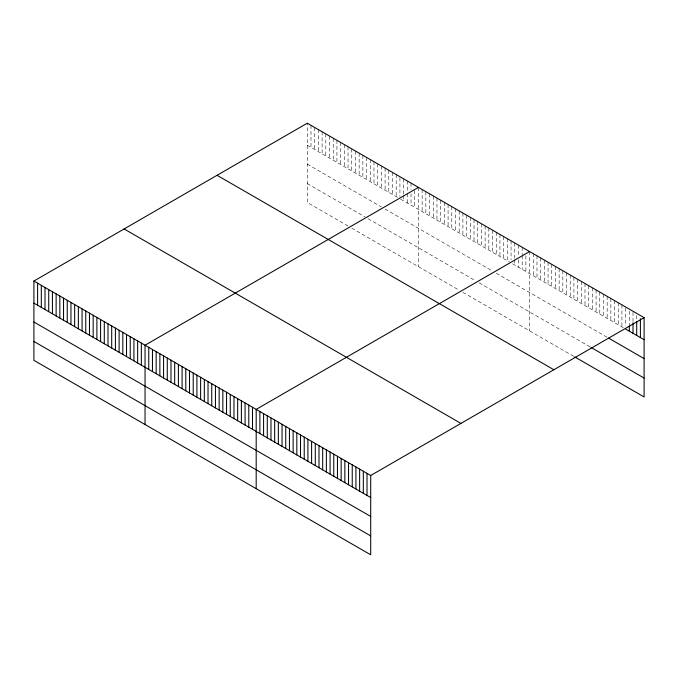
<?xml version="1.0" encoding="UTF-8"?>
<svg xmlns="http://www.w3.org/2000/svg" width="678" height="678" viewBox="0 0 678 678"><rect width="100%" height="100%" fill="white"/><g stroke="black" fill="none" stroke-linecap="round" stroke-linejoin="round"><path stroke-width="0.51" stroke-dasharray="3.39 2.54" d="M307.295 145.27L397.689 197.459M400.656 199.171L509.576 262.055M512.543 263.767L623.413 327.779M307.295 164.152L381.392 206.934M385.096 209.07L492.533 271.107M496.245 273.242L607.157 337.28M307.295 183.611L365.086 216.985M368.052 218.697L475.498 280.726M479.202 282.862L590.165 346.933M348.043 226.028L307.295 202.502L307.295 123.201M351.755 228.172L459.192 290.201M462.896 292.337L573.91 356.433M636.71 315.49L636.71 320.745M633.015 312.312L633.015 321.762M629.328 311.227L629.328 324.889M625.633 308.041L625.633 325.906M621.938 304.863L621.938 326.923M618.243 302.727L618.243 324.787M614.548 300.591L614.548 322.66M610.853 298.464L610.853 320.524M607.157 296.328L607.157 318.389M603.462 294.193L603.462 316.262M599.776 292.065L599.776 314.126M596.081 289.93L596.081 311.999M592.386 287.794L592.386 309.863M588.69 285.667L588.69 307.727M584.995 283.531L584.995 305.6M581.3 281.404L581.3 303.464M577.605 279.268L577.605 301.329M573.91 277.132L573.91 299.201M570.223 275.005L570.223 297.066M566.528 272.87L566.528 294.93M562.833 270.734L562.833 292.803M559.138 268.607L559.138 290.667M555.443 266.471L555.443 288.531M551.748 264.335L551.748 286.404M548.053 262.208L548.053 284.268M544.358 260.072L544.358 282.133M540.671 257.937L540.671 280.006M536.976 255.809L536.976 277.87M533.281 253.674L533.281 275.743M529.586 251.538L529.586 330.839M525.882 255.708L525.882 271.463M522.179 247.267L522.179 254.614M522.179 255.665L522.179 269.327M518.467 245.122L518.467 255.631M518.467 259.835L518.467 267.191M514.763 242.987L514.763 258.742M514.763 259.793L514.763 265.047M511.059 240.843L511.059 259.759M507.356 238.707L507.356 260.776M503.652 236.571L503.652 258.632M499.949 234.427L499.949 256.496M496.245 232.291L496.245 254.352M492.533 230.156L492.533 252.216M488.83 228.011L488.83 250.08M485.126 225.876L485.126 247.936M481.422 223.732L481.422 245.8M477.719 221.596L477.719 243.656M474.015 219.46L474.015 241.521M470.303 217.316L470.303 239.385M466.6 215.18L466.6 237.241M462.896 213.036L462.896 235.105M459.192 210.9L459.192 232.961M455.489 208.765L455.489 230.825M451.785 206.621L451.785 228.689M448.082 204.485L448.082 226.545M444.37 202.341L444.37 224.41M440.666 200.205L440.666 222.274M436.963 198.069L436.963 220.13M433.259 195.925L433.259 217.994M429.555 193.789L429.555 215.85M425.852 191.654L425.852 213.714M422.14 189.509L422.14 211.578M418.436 187.374L418.436 266.674M414.733 190.484L414.733 207.298M411.029 183.094L411.029 189.399M411.029 193.603L411.029 205.154M407.325 180.958L407.325 192.51M407.325 193.561L407.325 203.019M403.622 178.814L403.622 194.578M403.622 195.628L403.622 200.883M399.918 177.729L399.918 196.637M396.206 174.534L396.206 196.603M392.503 172.398L392.503 194.459M388.799 170.263L388.799 192.323M385.096 168.119L385.096 190.187M381.392 165.983L381.392 188.043M377.688 163.839L377.688 185.908M373.976 161.703L373.976 183.772M370.273 159.567L370.273 181.628M366.569 157.423L366.569 179.492M362.866 155.287L362.866 177.348M359.162 153.152L359.162 175.212M355.458 151.008L355.458 173.076M351.755 148.872L351.755 170.932M348.043 146.728L348.043 168.797M344.339 144.592L344.339 166.652M340.636 142.456L340.636 164.517M336.932 140.312L336.932 162.381M333.229 138.176L333.229 160.237M329.525 136.032L329.525 158.101M325.813 133.897L325.813 155.957M322.109 131.761L322.109 153.821M318.406 129.617L318.406 151.686M314.702 127.481L314.702 149.541M310.999 125.337L310.999 147.406"/><path stroke-width="1.02" d="M33.9 281.039L370.705 475.498L370.705 554.799L33.9 360.34L33.9 281.039L307.295 123.201L644.1 317.66L644.1 396.961L574.656 356.865M418.436 187.374L145.05 345.212L145.05 424.513M529.586 251.538L256.191 409.385L256.191 488.685M370.705 475.498L644.1 317.66M625.633 329.059L644.1 339.72M608.641 338.136L644.1 358.611M590.902 347.356L644.1 378.07M217.07 175.288L553.884 369.747M124.116 228.952L460.93 423.411M33.9 303.108L370.705 497.559M33.9 321.999L370.705 516.45M33.9 341.458L370.705 535.908M640.405 318.677L640.405 337.585M636.71 321.796L636.71 335.457M633.015 322.813L633.015 333.322M629.328 325.94L629.328 331.186M367.01 473.363L367.01 495.432M363.323 471.235L363.323 493.296M359.628 469.1L359.628 491.16M355.933 466.964L355.933 489.033M352.238 464.837L352.238 486.897M348.543 462.701L348.543 484.762M344.848 460.565L344.848 482.634M341.153 458.438L341.153 480.499M337.458 456.302L337.458 478.371M333.771 454.167L333.771 476.236M330.076 452.04L330.076 474.1M326.381 449.904L326.381 471.973M322.686 447.768L322.686 469.837M318.991 445.641L318.991 467.701M315.295 443.505L315.295 465.574M311.6 441.378L311.6 463.438M307.905 439.242L307.905 461.303M304.219 437.107L304.219 459.175M300.524 434.979L300.524 457.04M296.828 432.844L296.828 454.904M293.133 430.708L293.133 452.777M289.438 428.581L289.438 450.641M285.743 426.445L285.743 448.505M282.048 424.309L282.048 446.378M278.353 422.182L278.353 444.243M274.666 420.046L274.666 442.107M270.971 417.911L270.971 439.98M267.276 415.784L267.276 437.844M263.581 413.648L263.581 435.717M259.886 411.512L259.886 433.581M252.487 407.241L252.487 429.31M248.784 405.105L248.784 427.165M245.08 402.969L245.08 425.03M241.376 400.825L241.376 422.894M237.664 398.689L237.664 420.75M233.961 396.545L233.961 418.614M230.257 394.41L230.257 416.478M226.554 392.274L226.554 414.334M222.85 390.13L222.85 412.199M219.147 387.994L219.147 410.054M215.443 385.858L215.443 407.919M211.731 383.714L211.731 405.783M208.027 381.578L208.027 403.639M204.324 379.434L204.324 401.503M200.62 377.299L200.62 399.359M196.917 375.163L196.917 397.223M193.213 373.019L193.213 395.088M189.501 370.883L189.501 392.943M185.797 368.739L185.797 390.808M182.094 366.603L182.094 388.664M178.39 364.467L178.39 386.528M174.687 362.323L174.687 384.392M170.983 360.188L170.983 382.248M167.28 358.043L167.28 380.112M163.567 355.908L163.567 377.977M159.864 353.772L159.864 375.832M156.16 351.628L156.16 373.697M152.457 349.492L152.457 371.552M148.753 347.356L148.753 369.417M141.338 343.076L141.338 365.137M137.634 340.932L137.634 363.001M133.93 338.797L133.93 360.857M130.227 336.661L130.227 358.721M126.523 334.517L126.523 356.586M122.82 332.381L122.82 354.441M119.116 330.237L119.116 352.306M115.404 328.101L115.404 350.162M111.701 325.965L111.701 348.026M107.997 323.821L107.997 345.89M104.293 321.686L104.293 343.746M100.59 319.541L100.59 341.61M96.886 317.406L96.886 339.475M93.174 315.27L93.174 337.33M89.471 313.126L89.471 335.195M85.767 310.99L85.767 333.051M82.063 308.854L82.063 330.915M78.36 306.71L78.36 328.779M74.656 304.575L74.656 326.635M70.953 302.43L70.953 324.499M67.241 300.295L67.241 322.355M63.537 298.159L63.537 320.219M59.834 296.015L59.834 318.084M56.13 293.879L56.13 315.94M52.426 291.735L52.426 313.804M48.723 289.599L48.723 311.66M45.011 287.464L45.011 309.524M41.307 285.319L41.307 307.388M37.604 283.184L37.604 305.244"/></g></svg>
